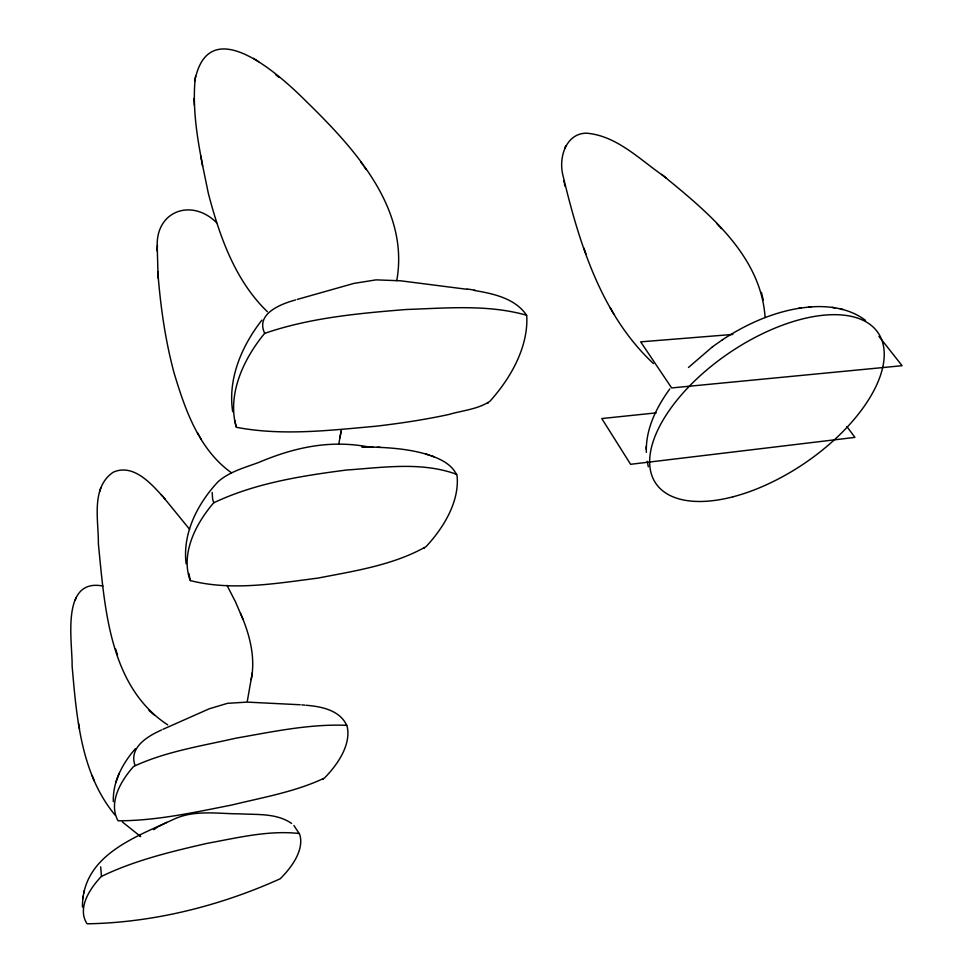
<?xml version="1.0" encoding="UTF-8"?>
<svg xmlns="http://www.w3.org/2000/svg" width="973" height="973" viewBox="0 0 973 973"><rect width="100%" height="100%" fill="white"/><g stroke="black" fill="none" stroke-linecap="round" stroke-linejoin="round"><path stroke-width="1.46" d="M82.462 907.079C82.085 855.279 135.356 837.157 174.033 819.144C194.673 809.609 217.782 813.817 239.674 813.842C257.115 814.863 276.514 812.966 291.596 823.438M157.273 248.37L158.027 274.751M113.33 801.679C112.625 781.745 122.683 763.185 135.527 748.565M212.199 492.447L212.588 499.076L213.78 502.773L212.078 504.683A144.503 81.756 -25.5 0 0 189.747 579.142L190.38 580.589C232.036 591.207 275.918 583.459 317.83 578.12C354.5 570.981 393.323 565.204 426.077 546.619A144.503 81.756 -25.5 0 0 457.091 475.967C452.931 465.13 441.28 459.232 430.796 455.668M157.31 247.969C154.78 211.165 191.499 197.641 216.59 222.683M157.152 250.961L157.431 245.488M100.693 866.834L101.46 876.405L100.207 877.67A115.592 49.635 -22.2 0 0 86.597 923.036L87.205 923.815C153.26 922.672 220.251 905.899 280.236 878.753A115.592 49.635 -22.2 0 0 299.72 834.372L293.919 825.481M247.312 701.168L251.618 676.685M251.229 679.592C255.498 658.076 250.085 636.184 241.778 616.323M195.172 78.655C191.511 117.21 200.681 155.802 208.344 193.396C219.533 236.074 234.931 280.467 267.429 311.749M646.352 452.409C645.488 429.178 656.483 407.273 669.813 388.92M251.703 676.065L252.116 673.036M338.738 444.296L340.489 434.59M340.574 434.213L341.158 430.698L339.93 437.947M396.741 280.686C409.803 208.149 353.831 147.884 305.972 101.119C280.285 75.444 208.696 9.973 194.758 81.063M195.232 78.363L195.622 76.101M82.681 898.784L83.264 895.926M83.812 893.19L84.383 890.404M162.734 496.437C150.815 483.24 133.082 463.355 113.257 472.197C90.501 487.582 98.699 520.664 98.37 543.858C104.804 607.225 108.964 686.366 167.709 724.873M99.757 491.462L100.219 489.906M100.377 489.358L100.815 487.887M102.895 586.038C60.265 577.804 72.549 642.131 72.111 665.946C76.587 717.296 80.905 774.167 115.24 815.265M119.095 773.426L115.641 782.815M663.793 176.089C639.772 159.596 616.955 135.77 586.573 133.179C565.739 133.228 558.563 157.845 562.832 174.872C578.947 242.593 601.119 314.838 653.503 363.622M75.116 600.244L75.651 599.04M75.882 598.504L76.393 597.386M564.644 148.468L565.24 147.203M565.337 146.996L565.872 145.877M261.944 320.081C241.851 345.719 227.609 378.679 232.693 411.749M526.612 315.24C487.655 304.172 446.193 308.161 406.228 309.499C358.587 313.379 310.144 317.697 264.705 333.362L262.795 335.6A158.113 98.2 -28.5 0 0 235.831 425.493L236.463 427.305C282.279 436.074 329.494 430.358 375.542 426.259C400.012 423.413 424.41 419.752 448.504 414.559C462.199 410.545 477.974 409.305 489.869 401.314A158.113 98.2 -28.5 0 0 526.819 317.162L526.612 315.24C514.997 298.164 493.202 293.664 474.143 290.428M346.777 725.335C309.45 723.766 272.452 731.83 235.855 738.179C201.545 746.023 165.361 751.533 133.544 766.517A124.167 58.502 -22.8 0 0 117.551 819.838L118.171 820.798C156.458 820.798 194.199 812.394 231.61 805.06C262.759 797.41 295.464 791.827 324.447 778.059A124.167 58.502 -22.8 0 0 347.142 726.381C340.672 710.326 321.589 706.52 306.179 705.267M688.483 367.466L712.601 346.692M712.443 346.814L722.538 339.711M154.719 828.838L153.539 829.628L157.711 827.062M722.416 339.796C746.169 324.216 772.781 312.175 801.034 307.991M158.806 826.454L166.711 822.38M101.46 876.405C134.87 860.266 171.309 851.57 207.31 843.323C237.534 837.838 268.463 830.03 299.343 833.52M213.78 502.773C255.206 483.094 301.302 475.919 346.4 470.032C382.827 467.551 421.747 461.397 456.811 474.41M161.542 729.993C148.042 735.977 128.728 747.361 134.931 765.07M162.917 729.324L209.329 708.758L227.524 703.321L247.191 702.117L300.231 704.756M295.597 299.939C281.039 303.892 255.267 313.671 264.705 333.362M297.288 299.416L353.868 283.411L376.113 279.859L400.548 280.796L466.724 289.261M808.587 307.115C828.205 305.242 849.526 308.173 865.52 320.421M798.748 308.259L811.105 306.811M656.155 412.88L601.776 418.548L630.601 464.303L854.914 437.388L846.911 426.6M732.827 334.432L640.672 341.851L671.65 387.935L902.105 365.702L878.96 336.39M434.274 456.848C411.129 448.261 386.123 447.349 361.713 446.777L370.154 447.239C330.735 439.419 294.892 447.142 258.526 462.528C244.588 467.672 229.446 471.674 218.061 481.72C197.677 503.503 182.292 533.228 186.135 563.829M377.293 447.252L380.37 447.361M370.141 446.996L372.914 447.106M301.8 704.878L304.89 705.145M467.089 288.957L474.982 290.222M832.158 307.346L834.968 307.906M840.258 308.952L843.19 309.536M426.089 454.087L429.458 455.23M253.454 58.307L258.611 61.664M231.355 472.708C198.906 449.502 185.077 409.633 174.082 372.939C165.142 339.845 160.436 305.765 157.784 271.637M664.206 176.417L666.396 178.12M661.64 174.422C706.714 211.299 761.044 254.926 765.094 317.49M122.318 821.905L140.671 836.598L139.443 835.32M275.833 74.787L278.959 77.414M148.966 710.412L151.326 712.467M151.837 712.929L154.111 714.912M716.578 223.316L718.779 225.712M719.229 226.198L721.443 228.594M163.61 497.446L189.674 529.385M161.287 494.795L165.106 499.137M360.922 162.138L362.893 164.936M364.121 166.711L366.103 169.521M487.57 402.567L488.032 403.236M424.021 547.641L424.423 548.286M197.47 432.742L199.088 435.563M199.781 436.768L201.375 439.565M610.253 307.675L611.835 310.472M612.151 311.056L613.732 313.853M227.001 585.381L235.502 601.886L242.909 619.156M322.768 778.753L323.097 779.361M240.489 613.16L241.632 616.006M92.082 775.457L94.223 780.942M583.764 247.945L584.761 250.645M584.943 251.156L585.941 253.892M236.463 427.305L234.602 420.129M115.483 648.687L117.526 654.963M190.38 580.589L188.847 573.535M761.47 292.423L762.297 295.999M762.431 296.558L763.233 300.037M563.829 180.832L564.291 183.033M564.486 183.982L564.96 186.269M647.276 461.287L648.298 466.76M202.566 166.128L200.754 155.814M78.497 723.243L79.543 729.045M158.1 275.541L158.356 278.752M194.028 98.48L194.357 105.181M646.218 446.534L646.291 449.453M733.022 496.789A134.238 66.821 -34.1 0 0 881.161 338.446A134.238 66.821 -34.1 0 0 686.61 389.091A134.238 66.821 -34.1 0 0 733.022 496.789"/></g></svg>
